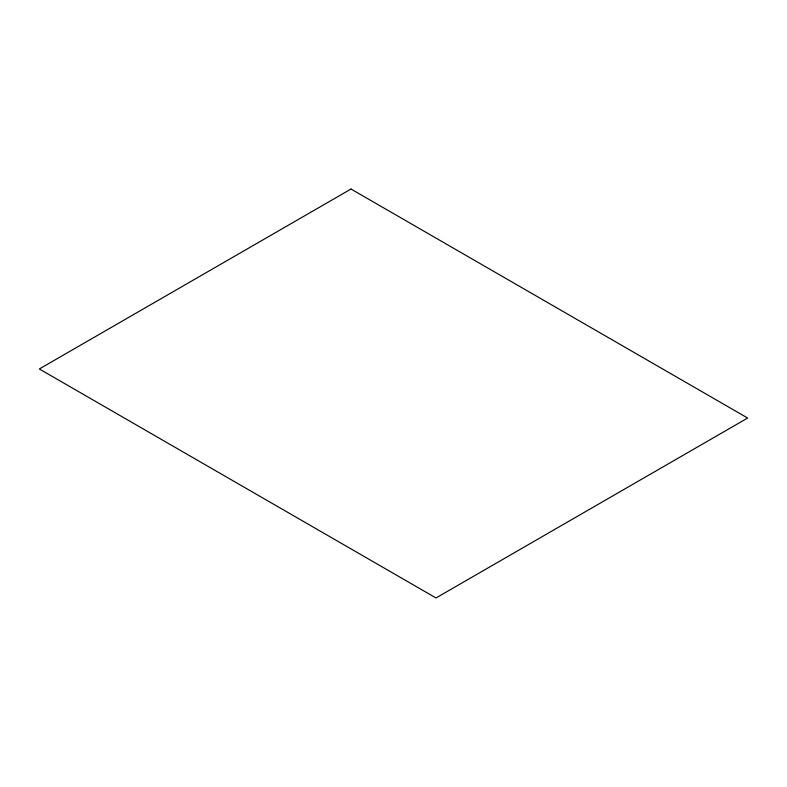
<?xml version="1.0" encoding="UTF-8"?>
<svg xmlns="http://www.w3.org/2000/svg" width="787" height="787" viewBox="0 0 787 787"><rect width="100%" height="100%" fill="white"/><g stroke="black" fill="none" stroke-linecap="round" stroke-linejoin="round"><path stroke-width="1.18" d="M351.002 189.037L39.35 368.965L435.998 597.963L747.65 418.035L351.002 189.037"/></g></svg>
